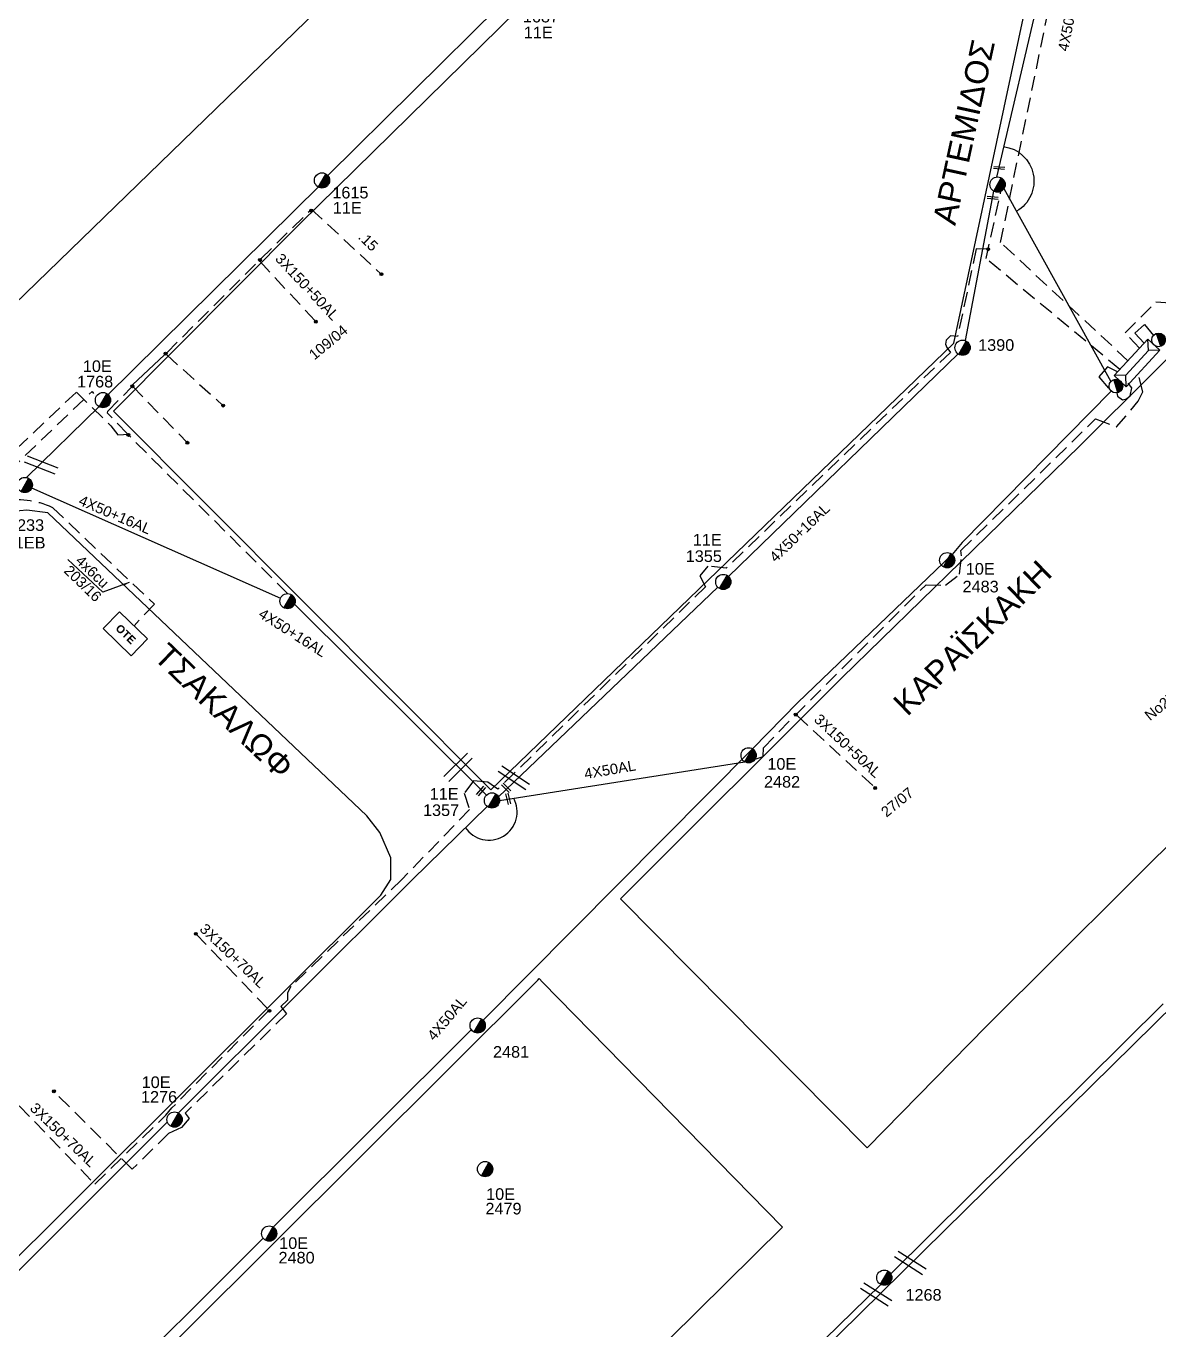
# Model space of a CAD drawing. Header units: millimetres. Extents: x 751 to 1825, y 358 to 872.
# Drawn here: x 1219 to 1316.4, y 576.8 to 688.9 of the extents above; entities that cross this region are included whole.
import ezdxf

# ---------------------------------------------------------------- set-up
doc = ezdxf.new("R2010")
doc.units = ezdxf.units.MM
doc.linetypes.add('DASHED', pattern=[19.05, 12.7, -6.35])
for name, color, linetype in [('Pillar OTE', 7, 'Continuous'), ('Άγνωστα', 7, 'Continuous'), ('Γέφυρες Εναέριου Δικτύου', 7, 'Continuous'), ('Γυμνά εναέρια ΧΤ (3Φ)   4x50AL', 7, 'Continuous'), ('Γυμνά εναέρια ΧΤ και ΦΟΠ (3Φ)   4x50+16AL', 7, 'Continuous'), ('Γυμνά εναέρια ΧΤ και ΦΟΠ (3Φ)   4x50+16CU', 7, 'Continuous'), ('Επιγραφές - Σχήματα', 7, 'Continuous'), ('Καλώδια ΧΤ   3x150+50AL', 7, 'DASHED'), ('Καλώδια ΧΤ   3x150+50CU', 7, 'DASHED'), ('Καλώδια ΧΤ   3x150+70AL', 7, 'DASHED'), ('Μηχανική τομή', 7, 'Continuous'), ('Στύλος ΦΜ', 7, 'Continuous'), ('Στύλος ΦΜ @ 1', 7, 'Continuous'), ('Συνδέσεις', 7, 'Continuous'), ('Τομή', 7, 'Continuous'), ('Υποσταθμός εναέριος 2 στύλων', 7, 'Continuous'), ('Υποσταθμός πόλεως', 7, 'Continuous'), ('Υπόβαθρο ΔΕΗ', 7, 'Continuous'), ('Υπόγεια καλώδια Δικτύου ΧΤ και Παρ. ΧΤ - 3X150+70 AL', 7, 'DASHED'), ('Υπόγεια καλώδια Παροχών ΧΤ   .15', 7, 'DASHED'), ('Υπόγεια καλώδια Παροχών ΧΤ   4x50AL', 7, 'DASHED'), ('Υπόγεια καλώδια Παροχών ΧΤ   4x6', 7, 'DASHED')]:
    doc.layers.add(name, color=color, linetype=linetype)
doc.styles.get("Standard").update_dxf_attribs({"font": 'arial.ttf'})
doc.linetypes.add('SYN_LINE', pattern='A,0.5,-0.0001,["/\\/\\/\\/",Standard,S=0.1,R=0,X=0,Y=-0.05],-0.25', length=0.7501)
doc.dimstyles.new('ISO-25', dxfattribs={"dimtxt": 2.5, "dimasz": 2.5, "dimexe": 1.25, "dimexo": 0.625, "dimtad": 1, "dimtxsty": 'Standard', "dimcen": 2.5, "dimadec": 0, "dimazin": 0, "dimtfac": 1, "dimtmove": 0, "dimatfit": 3, "dimfxl": 1, "dimarcsym": 0})

# ---------------------------------------------------------------- blocks, each defined once
blk = doc.blocks.new('ΥΠΑΡΧΩΝ ΤΣΙΜΕΝΤΕΝΙΟΣ ΣΤΥΛΟΣ')
at = {"layer": 'Στύλος ΦΜ'}
blk.add_hatch(color=256, dxfattribs=at).paths.add_polyline_path([(-1.29, -2.28, 0.574793), (2.62, 0, 0.268822), (1.3, 2.27)])
blk.add_line((-1.29, -2.28), (1.3, 2.27), dxfattribs=at)
blk.add_circle((0, 0), 2.62, dxfattribs=at)
at = {"layer": 'Στύλος ΦΜ', "flags": 4}
for tag, p in [('ΑΡΙΘΜΟΣ', (-4.68, 8.05)), ('ΤΥΠΟΣ', (-4.91, 3.03))]:
    blk.add_attdef(tag, p, '', height=4, dxfattribs=at)
blk = doc.blocks.new('ΤΟΜΗ')
at = {"layer": 'Τομή', "ltscale": 40}
for p, q in [((-5.68, 0), (5.68, 0)), ((5.68, -2.33), (-5.68, -2.33))]:
    blk.add_line(p, q, dxfattribs=at)
blk = doc.blocks.new('ΥΠΟΣΤΑΘΜΟΣ ΕΝΑΕΡΙΟΣ ΕΠΙ 2 ΣΤΥΛΩΝ')
at = {"layer": 'Υποσταθμός εναέριος 2 στύλων', "linetype": 'Continuous'}
for points in [[(-11.97, -2.11, 0.574793), (-8.45, -0.07, 0.268822), (-9.64, 1.98)], [(9.68, -2.15, 0.574793), (13.19, -0.1, 0.268822), (12.01, 1.95)]]:
    blk.add_hatch(color=256, dxfattribs=at).paths.add_polyline_path(points)
for p, q in [((-11.97, -2.11), (-9.64, 1.98)), ((9.68, -2.15), (12.01, 1.95))]:
    blk.add_line(p, q, dxfattribs=at)
for centre in [(-10.81, -0.07), (10.84, -0.1)]:
    blk.add_circle(centre, 2.36, dxfattribs=at)
at = {"layer": 'Υποσταθμός πόλεως', "linetype": 'Continuous', "ltscale": 40}
blk.add_lwpolyline([(-8.57, 2.82), (8.57, 2.82), (8.57, -2.82), (-8.57, -2.82)], close=True, dxfattribs=at)
for points in [[(-5.75, 0), (-8.57, 2.82)], [(-8.57, -2.82), (-5.75, 0)], [(-5.75, 0), (5.75, 0)], [(5.75, 0), (8.57, 2.82)], [(8.57, -2.82), (5.75, 0)]]:
    blk.add_lwpolyline(points, dxfattribs=at)
at = {"layer": 'Υποσταθμός εναέριος 2 στύλων', "ltscale": 40, "flags": 1}
for tag, p in [('ΜΕΤΑΣΧΗΜΑΤΙΣΜΟΣ', (14.09, 2.51)), ('ΙΣΧΥΣ', (14.07, -0.28)), ('ΑΡΙΘΜΟΣ', (14.19, -3))]:
    blk.add_attdef(tag, p, '', height=1.8, dxfattribs=at)
blk = doc.blocks.new('_ΣΥΝΔΕΣΗ')
at = {"layer": 'Συνδέσεις', "linetype": 'SYN_LINE', "ltscale": 40}
blk.add_hatch(color=256, dxfattribs=at).paths.add_polyline_path([(0.5, -0.01, 1), (-0.5, -0.01, 1)])
at = {"layer": 'Συνδέσεις'}
blk.add_circle((0, -0.01), 0.5, dxfattribs=at)
blk = doc.blocks.new('ΜΗΧΑΝΙΚΗ ΤΟΜΗ')
at = {"layer": 'Μηχανική τομή', "ltscale": 40}
for p, q in [((-1.89, 0.78), (1.89, 0.78)), ((1.89, 0), (-1.89, 0))]:
    blk.add_line(p, q, dxfattribs=at)
blk = doc.blocks.new('PILLAR ΟΤΕ')
at = {"layer": 'Pillar OTE', "ltscale": 40}
blk.add_lwpolyline([(-3.31, 2.02), (3.39, 2.02), (3.39, -1.99), (-3.31, -1.99)], close=True, dxfattribs=at)
at = {"layer": 'Pillar OTE', "insert": (-1.81, 0.71), "char_height": 1.3575, "width": 109.961, "attachment_point": 1}
blk.add_mtext('{\\fArial|b1|i0|c161|p34;OTE}', dxfattribs=at)

msp = doc.modelspace()

# ---------------------------------------------------------------- linework, layer by layer
at = {"layer": 'Άγνωστα', "color": 173, "lineweight": -2, "ltscale": 0.1}
msp.add_lwpolyline([(1244.9, 676.08), (1259.65, 690.65)], dxfattribs=at)
at = {"layer": 'Άγνωστα', "color": 173, "linetype": 'DASHED', "lineweight": -2, "ltscale": 0.1}
for points in [[(1313.05, 659.39), (1301.53, 668.92), (1302.81, 674.71)], [(1301.71, 669.73), (1301.71, 669.73), (1300.69, 669.75), (1299.08, 662.22), (1298.48, 662.28), (1298.11, 661.91), (1298.03, 661.57), (1298.03, 661.57), (1298.15, 661.27), (1298.48, 660.86), (1279.18, 642.3), (1277.61, 642.47), (1276.9, 641.65), (1277.4, 640.69), (1259.54, 623.29), (1258.68, 623.9), (1257.45, 624.01), (1256.65, 622.93), (1257.1, 621.53), (1251.27, 615.51), (1241.73, 606.3), (1241.43, 605.78), (1241.43, 605.15), (1240.86, 604.58), (1241.35, 603.96), (1232.65, 595.43), (1232.99, 594.97), (1232.33, 594.2), (1231.22, 593.68), (1228.09, 590.59), (1221.3, 597.34)]]:
    msp.add_lwpolyline(points, dxfattribs=at)
at = {"layer": 'Άγνωστα', "color": 1, "linetype": 'SYN_LINE', "lineweight": -2, "ltscale": 10}
for points in [[(1303.07, 674.94), (1312.26, 658.35)], [(1312.79, 657.37), (1312.85, 657.09), (1313.26, 656.77), (1313.61, 656.86), (1313.93, 657.13), (1314.07, 657.81), (1313.76, 658.2)]]:
    msp.add_lwpolyline(points, dxfattribs=at)
at = {"layer": 'Άγνωστα', "color": 2, "linetype": 'DASHED', "lineweight": -2, "ltscale": 0.1}
for points in [[(1239.16, 668.9), (1243.36, 673.04)], [(1231.05, 660.83), (1238.98, 668.72)], [(1231.05, 660.65), (1235.91, 656.27)], [(1227.67, 653.85), (1225.97, 655.64), (1225.98, 655.81), (1228.01, 657.85)], [(1228.1, 657.94), (1232.84, 653.09)], [(1241.45, 640.11), (1227.84, 653.67)]]:
    msp.add_lwpolyline(points, dxfattribs=at)
at = {"layer": 'Άγνωστα', "color": 2, "lineweight": -2, "ltscale": 0.1}
msp.add_lwpolyline([(1228.1, 658.06), (1230.87, 660.66)], dxfattribs=at)
at = {"layer": 'Άγνωστα', "color": 30, "lineweight": -2, "ltscale": 0.1}
msp.add_lwpolyline([(1258.61, 621.81), (1258.61, 621.81), (1252.21, 615.51), (1232.06, 595.44)], dxfattribs=at)
at = {"layer": 'Άγνωστα', "color": 30, "ltscale": 0.1}
msp.add_lwpolyline([(1200.12, 563.68), (1231.11, 594.66)], dxfattribs=at)
at = {"layer": 'Γέφυρες Εναέριου Δικτύου', "lineweight": -2, "ltscale": 0.1}
for points in [[(1303.04, 678.56, -0.716791), (1304.15, 672.99, 2.863213)], [(1256.73, 620, 0.958776), (1260.9, 622.51, -4.417758)]]:
    msp.add_lwpolyline(points, format="xyb", dxfattribs=at)
at = {"layer": 'Γυμνά εναέρια ΧΤ (3Φ)   4x50AL', "color": 5, "linetype": 'DASHED', "lineweight": -2, "ltscale": 0.1}
msp.add_lwpolyline([(1312.85, 659.18), (1311.97, 659.6), (1311.22, 658.74), (1312.3, 657.52)], dxfattribs=at)
at = {"layer": 'Γυμνά εναέρια ΧΤ (3Φ)   4x50AL', "color": 30, "linetype": 'DASHED', "lineweight": -2, "ltscale": 0.1}
msp.add_lwpolyline([(1281.67, 625.86), (1282.36, 626.11), (1282.39, 626.85), (1285.07, 629.6), (1296.37, 640.87), (1298.05, 640.82), (1299.26, 641.79), (1299.43, 643.36), (1299.36, 643.81), (1310.95, 655.13), (1312.76, 654.44), (1314.63, 656.65), (1315.01, 657.46), (1314.61, 659.01)], dxfattribs=at)
at = {"layer": 'Γυμνά εναέρια ΧΤ (3Φ)   4x50AL', "color": 5, "lineweight": -2, "ltscale": 0.1}
msp.add_lwpolyline([(1312.3, 657.52), (1299.47, 644.51), (1298.61, 643.48), (1285.35, 630.74), (1281.44, 626.77), (1258.27, 603.43)], dxfattribs=at)
at = {"layer": 'Γυμνά εναέρια ΧΤ (3Φ)   4x50AL', "color": 30, "lineweight": -2, "ltscale": 0.1}
msp.add_lwpolyline([(1259.68, 622.32), (1280.79, 625.63)], dxfattribs=at)
at = {"layer": 'Γυμνά εναέρια ΧΤ (3Φ)   4x50AL', "color": 5, "ltscale": 0.1}
for points in [[(1240.2, 585.62), (1257.31, 602.63)], [(1224.77, 570.09), (1239.35, 584.66)]]:
    msp.add_lwpolyline(points, dxfattribs=at)
at = {"layer": 'Γυμνά εναέρια ΧΤ και ΦΟΠ (3Φ)   4x50+16AL', "color": 1, "lineweight": -2, "ltscale": 0.1}
for points in [[(1302.46, 675.94), (1310.09, 708.54)], [(1299.75, 661.87), (1302.2, 674.72)], [(1279.39, 641.58), (1299.12, 660.73)], [(1259.6, 622.64), (1278.46, 640.66)]]:
    msp.add_lwpolyline(points, dxfattribs=at)
at = {"layer": 'Γυμνά εναέρια ΧΤ και ΦΟΠ (3Φ)   4x50+16AL', "color": 2, "linetype": 'DASHED', "lineweight": -2, "ltscale": 0.1}
msp.add_lwpolyline([(1314.72, 661.21), (1313.5, 662.53), (1316.14, 665.2), (1318.84, 665.01), (1343.32, 688.58), (1370.83, 661.11), (1368.87, 659.18)], dxfattribs=at)
at = {"layer": 'Γυμνά εναέρια ΧΤ και ΦΟΠ (3Φ)   4x50+16AL', "color": 173, "ltscale": 0.1}
for points in [[(1225.88, 657.1), (1244.28, 675.28)], [(1218.99, 650.09), (1225.26, 656.24)]]:
    msp.add_lwpolyline(points, dxfattribs=at)
at = {"layer": 'Γυμνά εναέρια ΧΤ και ΦΟΠ (3Φ)   4x50+16AL', "color": 6, "lineweight": -2, "ltscale": 0.1}
msp.add_lwpolyline([(1315.12, 661.64), (1314.33, 662.51), (1315.15, 663.25), (1315.94, 662.32)], dxfattribs=at)
at = {"layer": 'Γυμνά εναέρια ΧΤ και ΦΟΠ (3Φ)   4x50+16AL', "color": 2, "lineweight": -2, "ltscale": 0.1}
for points in [[(1219.41, 649.2), (1240.85, 639.72)], [(1242.05, 639.19), (1258.56, 622.78)]]:
    msp.add_lwpolyline(points, dxfattribs=at)
at = {"layer": 'Γυμνά εναέρια ΧΤ και ΦΟΠ (3Φ)   4x50+16AL', "color": 85, "ltscale": 0.1}
msp.add_lwpolyline([(1266.21, 555.05), (1292.46, 580.66)], dxfattribs=at)
at = {"layer": 'Γυμνά εναέρια ΧΤ και ΦΟΠ (3Φ)   4x50+16CU', "color": 2, "ltscale": 0.1}
msp.add_lwpolyline([(1293.35, 581.61), (1316.76, 604.83)], dxfattribs=at)
at = {"layer": 'Καλώδια ΧΤ   3x150+50AL', "color": 2, "linetype": 'DASHED', "lineweight": -2, "ltscale": 0.1}
msp.add_lwpolyline([(1239.07, 668.69), (1243.88, 663.5)], dxfattribs=at)
at = {"layer": 'Καλώδια ΧΤ   3x150+50AL', "color": 2, "linetype": 'DASHED', "ltscale": 0.1}
msp.add_lwpolyline([(1206.94, 639.41), (1206.86, 639.51), (1205.73, 640.82), (1223.28, 657.43), (1226.25, 654.55), (1226.86, 653.76), (1227.81, 653.83)], dxfattribs=at)
at = {"layer": 'Καλώδια ΧΤ   3x150+50AL', "color": 30, "linetype": 'DASHED', "lineweight": -2, "ltscale": 0.1}
msp.add_lwpolyline([(1285.27, 629.63), (1291.91, 623.48)], dxfattribs=at)
at = {"layer": 'Καλώδια ΧΤ   3x150+50CU', "color": 85, "linetype": 'DASHED', "lineweight": -2, "ltscale": 0.1}
msp.add_lwpolyline([(1313.74, 660.14), (1302.78, 670.31), (1310.44, 707.47), (1321.07, 704.98), (1321.52, 707.41), (1321.95, 708.57), (1322.14, 709.7)], dxfattribs=at)
at = {"layer": 'Καλώδια ΧΤ   3x150+70AL', "color": 173, "linetype": 'DASHED', "ltscale": 0.1}
msp.add_lwpolyline([(1192.53, 647.76), (1203.77, 637.46), (1224.63, 657.5), (1224.77, 657.33)], dxfattribs=at)
at = {"layer": 'Υπόβαθρο ΔΕΗ', "lineweight": -2, "ltscale": 0.1}
for points in [[(1216.99, 664.06), (1309.59, 753.93), (1279.61, 784.14), (1188.31, 694.13), (1216.99, 664.06)], [(1226.49, 655.8), (1258.92, 623.23), (1298.77, 661.64), (1308.69, 708.12), (1312.7, 727.51), (1314.9, 738.47), (1314.72, 740), (1314.53, 740.39), (1314.18, 740.78), (1313.25, 740.84), (1311.74, 740.34), (1307.94, 736.65), (1296.06, 724.82), (1275.44, 704.63), (1262.79, 691.85), (1242.59, 671.99), (1226.49, 655.8)], [(1270.09, 613.86), (1289.12, 632.86), (1309.6, 652.81), (1322.23, 665.4), (1334.83, 677.72), (1344, 686.97), (1355.82, 675.21), (1362.07, 668.87), (1364.92, 666.09), (1359.21, 660.08), (1347.2, 648.29), (1319.43, 620.67), (1301.58, 602.9), (1291.3, 592.45), (1270.09, 613.86)]]:
    msp.add_lwpolyline(points, dxfattribs=at)
msp.add_lwpolyline([(1384.27, 615.51), (1261.85, 491.51), (1224.72, 504.92), (1223.89, 512.45), (1328.63, 615.51), (1372.4, 658.23), (1399.84, 631.21)], close=True, dxfattribs=at)
at = {"layer": 'Υπόβαθρο ΔΕΗ', "ltscale": 0.1}
msp.add_lwpolyline([(1183.31, 615.51), (1180.7, 613), (1180.15, 611.11), (1180.15, 609.74), (1180.5, 608.17), (1208.08, 579.08), (1210.44, 578.01), (1212.38, 578.01), (1213.95, 578.65), (1215.33, 580.18), (1249.47, 614.16), (1250.34, 615.51), (1250.34, 617.39), (1249.38, 619.55), (1248.27, 620.98), (1220.83, 647.05), (1219.02, 647.28), (1217.21, 647.12), (1215.63, 646.17)], close=True, dxfattribs=at)
for points in [[(1225.57, 640.23), (1222.55, 643.04)], [(1263.38, 606.7), (1284.01, 585.61), (1208.55, 511.08), (1180.12, 518.98), (1179.3, 523.54), (1262.97, 606.87), (1263.09, 606.99), (1263.38, 606.7)]]:
    msp.add_lwpolyline(points, dxfattribs=at)
at = {"layer": 'Υπόγεια καλώδια Δικτύου ΧΤ και Παρ. ΧΤ - 3X150+70 AL', "color": 30, "linetype": 'DASHED', "ltscale": 0.1}
for points in [[(1233.57, 610.83), (1239.86, 604.28), (1231.5, 595.88)], [(1218.36, 596.06), (1224.87, 589.32), (1230.98, 595.24), (1231.5, 595.88), (1231.5, 595.88)]]:
    msp.add_lwpolyline(points, dxfattribs=at)
at = {"layer": 'Υπόγεια καλώδια Παροχών ΧΤ   .15', "color": 2, "linetype": 'DASHED', "lineweight": -2, "ltscale": 0.1}
msp.add_lwpolyline([(1243.49, 673.17), (1249.51, 667.59)], dxfattribs=at)
at = {"layer": 'Υπόγεια καλώδια Παροχών ΧΤ   4x6', "color": 2, "linetype": 'DASHED', "ltscale": 0.1}
msp.add_lwpolyline([(1215.23, 649.37), (1216.74, 648, -0.164294), (1221.25, 647.5), (1229.99, 639.19), (1228.24, 637.35)], format="xyb", dxfattribs=at)

# ---------------------------------------------------------------- block references
at = {"layer": 'Pillar OTE', "xscale": 0.5, "yscale": 0.5, "zscale": 0.5, "rotation": 316}
msp.add_blockref('PILLAR ΟΤΕ', (1227.47, 636.66), dxfattribs=at)
at = {"layer": 'Καλώδια ΧΤ   3x150+50AL', "linetype": 'DASHED', "ltscale": 0.1, "xscale": 0.25, "yscale": 0.25, "zscale": 0.25}
for p in [(1239.07, 668.81), (1243.88, 663.5), (1285.16, 629.7), (1291.99, 623.39)]:
    msp.add_blockref('_ΣΥΝΔΕΣΗ', p, dxfattribs=at)
at = {"layer": 'Μηχανική τομή', "ltscale": 0.1}
for p, xscale, yscale, zscale, rotation in [((1302.65, 676.62), 0.2500000000000209, 0.2500000000000209, 0.2500000000000209, 355.0756148257159), ((1302.09, 674.05), 0.2500000000000209, 0.2500000000000209, 0.2500000000000209, 355.0756148257159), ((1258.01, 623.19), 0.250000000000007, 0.250000000000007, 0.250000000000007, 229.2226761144158), ((1260.18, 623.33), 0.2500000000000525, 0.2500000000000525, 0.2500000000000525, 314.8241611238307), ((1260.33, 622.43), 0.2499999999999471, 0.2499999999999471, 0.2499999999999471, 283.4650500939269)]:
    msp.add_blockref('ΜΗΧΑΝΙΚΗ ΤΟΜΗ', p, dxfattribs=dict(at, xscale=xscale, yscale=yscale, zscale=zscale, rotation=rotation))
at = {"layer": 'Στύλος ΦΜ @ 1', "ltscale": 0.1}
ref = msp.add_blockref('ΥΠΑΡΧΩΝ ΤΣΙΜΕΝΤΕΝΙΟΣ ΣΤΥΛΟΣ', (1260.17, 691.04), dxfattribs=dict(at, xscale=0.25, yscale=0.25, zscale=0.25))
ref.add_attrib('ΤΥΠΟΣ', '11E', (1261.77, 687.87), dxfattribs={"layer": 'Στύλος ΦΜ', "height": 1, "flags": 4})
ref.add_attrib('ΑΡΙΘΜΟΣ', '1687', (1261.69, 689.24), dxfattribs={"layer": 'Στύλος ΦΜ', "height": 1, "flags": 4})
ref = msp.add_blockref('ΥΠΑΡΧΩΝ ΤΣΙΜΕΝΤΕΝΙΟΣ ΣΤΥΛΟΣ', (1244.41, 675.65), dxfattribs=dict(at, xscale=0.25, yscale=0.25, zscale=0.25))
ref.add_attrib('ΤΥΠΟΣ', '11E', (1245.34, 672.79), dxfattribs={"layer": 'Στύλος ΦΜ', "height": 1, "flags": 4})
ref.add_attrib('ΑΡΙΘΜΟΣ', '1615', (1245.3, 674.1), dxfattribs={"layer": 'Στύλος ΦΜ', "height": 1, "flags": 4})
at = {"layer": 'Στύλος ΦΜ @ 1', "ltscale": 0.1, "xscale": 0.25, "yscale": 0.25, "zscale": 0.25}
for p in [(1302.52, 675.29), (1241.45, 639.46)]:
    msp.add_blockref('ΥΠΑΡΧΩΝ ΤΣΙΜΕΝΤΕΝΙΟΣ ΣΤΥΛΟΣ', p, dxfattribs=at)
at = {"layer": 'Στύλος ΦΜ @ 1', "ltscale": 0.1}
ref = msp.add_blockref('ΥΠΑΡΧΩΝ ΤΣΙΜΕΝΤΕΝΙΟΣ ΣΤΥΛΟΣ', (1299.51, 661.26), dxfattribs=dict(at, xscale=0.25, yscale=0.25, zscale=0.25))
ref.add_attrib('ΑΡΙΘΜΟΣ', '1390', (1300.85, 660.99), dxfattribs={"layer": 'Στύλος ΦΜ', "height": 1, "flags": 4})
ref = msp.add_blockref('ΥΠΑΡΧΩΝ ΤΣΙΜΕΝΤΕΝΙΟΣ ΣΤΥΛΟΣ', (1225.57, 656.75), dxfattribs=dict(at, xscale=0.25, yscale=0.25, zscale=0.25))
ref.add_attrib('ΤΥΠΟΣ', '10E', (1223.84, 659.17), dxfattribs={"layer": 'Στύλος ΦΜ', "height": 1, "flags": 4})
ref.add_attrib('ΑΡΙΘΜΟΣ', '1768', (1223.34, 657.84), dxfattribs={"layer": 'Στύλος ΦΜ', "height": 1, "flags": 4})
ref = msp.add_blockref('ΥΠΑΡΧΩΝ ΤΣΙΜΕΝΤΕΝΙΟΣ ΣΤΥΛΟΣ', (1218.85, 649.45), dxfattribs=dict(at, xscale=0.25, yscale=0.25, zscale=0.25))
ref.add_attrib('ΤΥΠΟΣ', '1233', (1217.4, 645.5), dxfattribs={"layer": 'Στύλος ΦΜ', "height": 1, "flags": 4})
ref.add_attrib('ΑΡΙΘΜΟΣ', '11EB', (1217.21, 643.99), dxfattribs={"layer": 'Στύλος ΦΜ', "height": 1, "flags": 4})
ref = msp.add_blockref('ΥΠΑΡΧΩΝ ΤΣΙΜΕΝΤΕΝΙΟΣ ΣΤΥΛΟΣ', (1278.93, 641.11), dxfattribs=dict(at, xscale=0.25, yscale=0.25, zscale=0.25))
ref.add_attrib('ΤΥΠΟΣ', '11E', (1276.31, 644.24), dxfattribs={"layer": 'Στύλος ΦΜ', "height": 1, "flags": 4})
ref.add_attrib('ΑΡΙΘΜΟΣ', '1355', (1275.7, 642.83), dxfattribs={"layer": 'Στύλος ΦΜ', "height": 1, "flags": 4})
ref = msp.add_blockref('ΥΠΑΡΧΩΝ ΤΣΙΜΕΝΤΕΝΙΟΣ ΣΤΥΛΟΣ', (1298.19, 642.98), dxfattribs=dict(at, xscale=0.25, yscale=0.25, zscale=0.25))
ref.add_attrib('ΤΥΠΟΣ', '10E', (1299.79, 641.74), dxfattribs={"layer": 'Στύλος ΦΜ', "height": 1, "flags": 4})
ref.add_attrib('ΑΡΙΘΜΟΣ', '2483', (1299.51, 640.21), dxfattribs={"layer": 'Στύλος ΦΜ', "height": 1, "flags": 4})
ref = msp.add_blockref('ΥΠΑΡΧΩΝ ΤΣΙΜΕΝΤΕΝΙΟΣ ΣΤΥΛΟΣ', (1281.11, 626.2), dxfattribs=dict(at, xscale=0.25, yscale=0.25, zscale=0.25))
ref.add_attrib('ΤΥΠΟΣ', '10E', (1282.72, 624.96), dxfattribs={"layer": 'Στύλος ΦΜ', "height": 1, "flags": 4})
ref.add_attrib('ΑΡΙΘΜΟΣ', '2482', (1282.43, 623.42), dxfattribs={"layer": 'Στύλος ΦΜ', "height": 1, "flags": 4})
ref = msp.add_blockref('ΥΠΑΡΧΩΝ ΤΣΙΜΕΝΤΕΝΙΟΣ ΣΤΥΛΟΣ', (1259.03, 622.32), dxfattribs=dict(at, xscale=0.25, yscale=0.25, zscale=0.25))
ref.add_attrib('ΤΥΠΟΣ', '11E', (1253.67, 622.38), dxfattribs={"layer": 'Στύλος ΦΜ', "height": 1, "flags": 4})
ref.add_attrib('ΑΡΙΘΜΟΣ', '1357', (1253.1, 620.98), dxfattribs={"layer": 'Στύλος ΦΜ', "height": 1, "flags": 4})
ref = msp.add_blockref('ΥΠΑΡΧΩΝ ΤΣΙΜΕΝΤΕΝΙΟΣ ΣΤΥΛΟΣ', (1257.8, 602.96), dxfattribs=dict(at, xscale=0.25, yscale=0.25, zscale=0.25))
ref.add_attrib('ΑΡΙΘΜΟΣ', '2481', (1259.12, 600.19), dxfattribs={"layer": 'Στύλος ΦΜ', "height": 1, "flags": 4})
ref = msp.add_blockref('ΥΠΑΡΧΩΝ ΤΣΙΜΕΝΤΕΝΙΟΣ ΣΤΥΛΟΣ', (1231.73, 594.87), dxfattribs=dict(at, xscale=0.25, yscale=0.25, zscale=0.25))
ref.add_attrib('ΤΥΠΟΣ', '1276', (1228.84, 596.32), dxfattribs={"layer": 'Στύλος ΦΜ', "height": 1, "flags": 4})
ref.add_attrib('ΑΡΙΘΜΟΣ', '10E', (1228.9, 597.58), dxfattribs={"layer": 'Στύλος ΦΜ', "height": 1, "flags": 4})
ref = msp.add_blockref('ΥΠΑΡΧΩΝ ΤΣΙΜΕΝΤΕΝΙΟΣ ΣΤΥΛΟΣ', (1258.44, 590.61), dxfattribs=dict(at, xscale=0.25, yscale=0.25, zscale=0.25))
ref.add_attrib('ΤΥΠΟΣ', '2479', (1258.47, 586.71), dxfattribs={"layer": 'Στύλος ΦΜ', "height": 1, "flags": 4})
ref.add_attrib('ΑΡΙΘΜΟΣ', '10E', (1258.53, 587.96), dxfattribs={"layer": 'Στύλος ΦΜ', "height": 1, "flags": 4})
ref = msp.add_blockref('ΥΠΑΡΧΩΝ ΤΣΙΜΕΝΤΕΝΙΟΣ ΣΤΥΛΟΣ', (1239.87, 585.06), dxfattribs=dict(at, xscale=0.25, yscale=0.25, zscale=0.25))
ref.add_attrib('ΤΥΠΟΣ', '2480', (1240.67, 582.49), dxfattribs={"layer": 'Στύλος ΦΜ', "height": 1, "flags": 4})
ref.add_attrib('ΑΡΙΘΜΟΣ', '10E', (1240.73, 583.74), dxfattribs={"layer": 'Στύλος ΦΜ', "height": 1, "flags": 4})
ref = msp.add_blockref('ΥΠΑΡΧΩΝ ΤΣΙΜΕΝΤΕΝΙΟΣ ΣΤΥΛΟΣ', (1292.78, 581.27), dxfattribs=dict(at, xscale=0.25, yscale=0.25, zscale=0.25))
ref.add_attrib('ΤΥΠΟΣ', '1268', (1294.6, 579.29), dxfattribs={"layer": 'Στύλος ΦΜ', "height": 1, "flags": 4})
at = {"layer": 'Συνδέσεις', "ltscale": 0.1, "xscale": 0.25, "yscale": 0.25, "zscale": 0.25}
for p in [(1230.96, 660.75), (1228.1, 657.94), (1235.91, 656.28), (1227.76, 653.76), (1232.83, 653.09), (1233.56, 610.85), (1239.89, 604.22), (1221.35, 597.3)]:
    msp.add_blockref('_ΣΥΝΔΕΣΗ', p, dxfattribs=at)
at = {"layer": 'Τομή', "ltscale": 0.1}
for p, xscale, yscale, zscale, rotation in [((1220.15, 650.9), 0.2499999999999725, 0.2499999999999725, 0.2499999999999725, 158.1701594472347), ((1255.91, 625.37), 0.2499999999999462, 0.2499999999999462, 0.2499999999999462, 44.86771090147151), ((1260.75, 624.02), 0.2500000000000906, 0.2500000000000906, 0.2500000000000906, 146.3492480407325), ((1295.17, 582.78), 0.2500000000000311, 0.2500000000000311, 0.2500000000000311, 327.5498056530123), ((1292.23, 580.07), 0.2500000000000311, 0.2500000000000311, 0.2500000000000311, 327.5498056530123)]:
    msp.add_blockref('ΤΟΜΗ', p, dxfattribs=dict(at, xscale=xscale, yscale=yscale, zscale=zscale, rotation=rotation))
at = {"layer": 'Υποσταθμός εναέριος 2 στύλων', "ltscale": 0.1, "xscale": 0.2500000000000057, "yscale": 0.2500000000000057, "zscale": 0.2500000000000057, "rotation": 47.26750640055066}
msp.add_blockref('ΥΠΟΣΤΑΘΜΟΣ ΕΝΑΕΡΙΟΣ ΕΠΙ 2 ΣΤΥΛΩΝ', (1314.52, 659.95), dxfattribs=at)
at = {"layer": 'Υπόγεια καλώδια Παροχών ΧΤ   .15', "linetype": 'DASHED', "ltscale": 0.1, "xscale": 0.25, "yscale": 0.25, "zscale": 0.25}
for p in [(1243.49, 673.05), (1301.71, 669.73), (1249.52, 667.59)]:
    msp.add_blockref('_ΣΥΝΔΕΣΗ', p, dxfattribs=at)

# ---------------------------------------------------------------- texts
at = {"layer": 'Γυμνά εναέρια ΧΤ (3Φ)   4x50AL', "color": 7, "ltscale": 0.1, "char_height": 0.9, "width": 84.1859, "attachment_point": 1}
for insert, rotation in [((1266.9, 625.04), 9.7447), ((1253.38, 602.16), 50.0821)]:
    msp.add_mtext('4X50AL', dxfattribs=dict(at, insert=insert, rotation=rotation))
at = {"layer": 'Γυμνά εναέρια ΧΤ και ΦΟΠ (3Φ)   4x50+16AL', "color": 7, "ltscale": 0.1, "char_height": 0.9, "width": 84.1859, "attachment_point": 1}
for insert, rotation in [((1307.7, 686.87), 79.0252), ((1223.75, 648.61), 336.8189), ((1282.8, 643.38), 44.055), ((1239.35, 638.9), 327.5727)]:
    msp.add_mtext('4X50+16AL', dxfattribs=dict(at, insert=insert, rotation=rotation))
at = {"layer": 'Επιγραφές - Σχήματα', "ltscale": 0.1, "attachment_point": 5}
for s, insert, char_height, rotation in [('ΑΡΤΕΜΙΔΟΣ', (1299.63, 679.81), 2, 77.7537), ('109/04', (1244.95, 661.72), 0.9, 39.6926), ('ΚΑΡΑΪΣΚΑΚΗ', (1300.36, 636.31), 2, 44.1698), ('ΤΣΑΚΑΛΩΦ', (1235.99, 630.01), 2, 316.1102), ('No25-27', (1317.22, 630.99), 0.9, 39.2636), ('27/07', (1293.9, 622.16), 0.9, 39.2636)]:
    msp.add_mtext(s, dxfattribs=dict(at, insert=insert, char_height=char_height, rotation=rotation))
at = {"layer": 'Καλώδια ΧΤ   3x150+50AL', "color": 7, "linetype": 'DASHED', "ltscale": 0.1, "char_height": 0.9, "width": 84.1859, "attachment_point": 1}
for insert, rotation in [((1240.98, 669.47), 313.114), ((1287.28, 629.85), 316.813)]:
    msp.add_mtext('3X150+50AL', dxfattribs=dict(at, insert=insert, rotation=rotation))
at = {"layer": 'Υπόγεια καλώδια Δικτύου ΧΤ και Παρ. ΧΤ - 3X150+70 AL', "color": 7, "linetype": 'DASHED', "ltscale": 0.1, "char_height": 0.9, "width": 84.1859, "attachment_point": 1, "rotation": 316.0794}
for insert in [(1234.44, 611.82), (1219.84, 596.41)]:
    msp.add_mtext('3X150+70AL', dxfattribs=dict(at, insert=insert))
at = {"layer": 'Υπόγεια καλώδια Παροχών ΧΤ   .15', "color": 7, "linetype": 'DASHED', "ltscale": 0.1, "insert": (1248.08, 671.34), "char_height": 0.9, "width": 84.1859, "attachment_point": 1, "rotation": 315.9823}
msp.add_mtext('.15', dxfattribs=at)
at = {"layer": 'Υπόγεια καλώδια Παροχών ΧΤ   4x50AL', "color": 7, "ltscale": 0.2, "char_height": 0.9, "attachment_point": 1, "rotation": 316}
for s, insert in [('4x6cu', (1223.77, 643.49)), ('203/16', (1222.77, 642.64))]:
    msp.add_mtext_dynamic_manual_height_columns(s, width=1.8, gutter_width=12.5, heights=[0.118], dxfattribs=dict(at, insert=insert))

# ---------------------------------------------------------------- leaders
at = {"layer": 'Επιγραφές - Σχήματα', "ltscale": 40}
msp.add_leader([(1227.83, 641.05), (1225.57, 640.23)], dimstyle='ISO-25', override={"dimasz": 0.5, "dimtad": 0}, dxfattribs=at)

doc.saveas('drawing.dxf')
